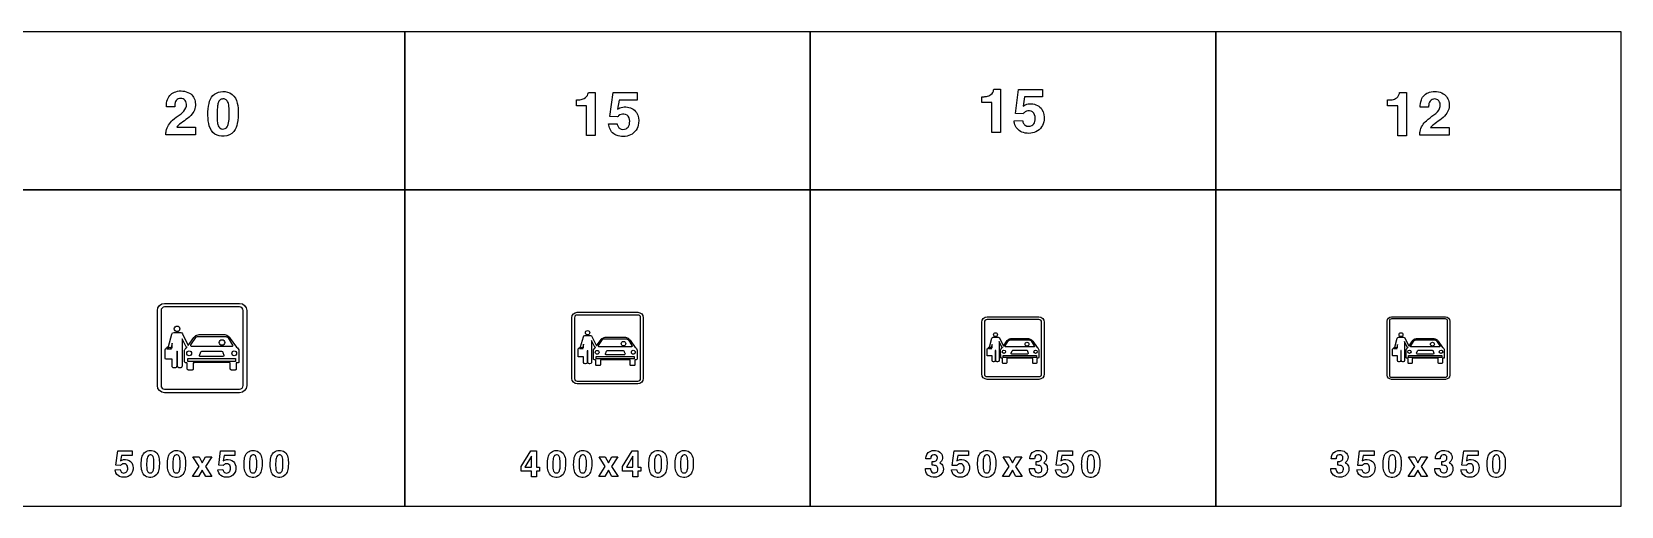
# Model space of a CAD drawing. Extents: x 0 to 18160, y 0 to 2655.
# Drawn here: x 9262 to 18160, y 0 to 2655 of the extents above; entities that cross this region are included whole.
import ezdxf

# ---------------------------------------------------------------- set-up
doc = ezdxf.new("R2010")
doc.units = 0
doc.header["$MEASUREMENT"] = 0

msp = doc.modelspace()

# ---------------------------------------------------------------- linework, layer by layer
for points in [[(9080, 1770), (11350, 1770), (11350, 2655), (9080, 2655)], [(11350, 1770), (13620, 1770), (13620, 2655), (11350, 2655)], [(13620, 1770), (15890, 1770), (15890, 2655), (13620, 2655)], [(15890, 1770), (18160, 1770), (18160, 2655), (15890, 2655)], [(9080, 0), (11350, 0), (11350, 1770), (9080, 1770)], [(11350, 0), (13620, 0), (13620, 1770), (11350, 1770)], [(13620, 0), (15890, 0), (15890, 1770), (13620, 1770)], [(15890, 0), (18160, 0), (18160, 1770), (15890, 1770)], [(10402.3, 826.157), (10402.3, 809.262), (10135.6, 809.262), (10135.6, 826.157)], [(12634.9, 837.925), (12634.9, 824.409), (12421.5, 824.409), (12421.5, 837.925)], [(14886.1, 843.81), (14886.1, 831.983), (14699.4, 831.983), (14699.4, 843.81)], [(17156.1, 843.81), (17156.1, 831.983), (16969.4, 831.983), (16969.4, 843.81)], [(10198.2, 221.797), (10163.1, 276.346), (10197.9, 276.346), (10216.2, 242.294), (10234.9, 276.346), (10269, 276.346), (10233.5, 222.318), (10270, 166.299), (10235.4, 166.299), (10215.6, 202.389), (10195.2, 166.299), (10161, 166.299)], [(12001, 222.096), (12055.2, 309.963), (12087.1, 309.963), (12087.1, 219.228), (12103.3, 219.228), (12103.3, 196.409), (12087.1, 196.409), (12087.1, 165.058), (12058.6, 165.058), (12058.6, 196.409), (12001, 196.409)], [(12058.6, 280.769), (12022.6, 219.228), (12058.6, 219.228)], [(12472.5, 221.797), (12437.4, 276.346), (12472.2, 276.346), (12490.5, 242.294), (12509.2, 276.346), (12543.3, 276.346), (12507.8, 222.318), (12544.3, 166.299), (12509.7, 166.299), (12489.9, 202.389), (12469.5, 166.299), (12435.3, 166.299)], [(12569, 222.114), (12623.3, 309.981), (12655.1, 309.981), (12655.1, 219.246), (12671.3, 219.246), (12671.3, 196.427), (12655.1, 196.427), (12655.1, 165.076), (12626.6, 165.076), (12626.6, 196.427), (12569, 196.427)], [(12626.6, 280.787), (12590.6, 219.246), (12626.6, 219.246)], [(14734.2, 221.783), (14699.1, 276.332), (14733.9, 276.332), (14752.1, 242.28), (14770.8, 276.333), (14805, 276.333), (14769.4, 222.304), (14806, 166.285), (14771.4, 166.285), (14751.6, 202.375), (14731.2, 166.285), (14697, 166.285)], [(17004.2, 221.783), (16969.1, 276.332), (17003.9, 276.332), (17022.1, 242.28), (17040.8, 276.333), (17075, 276.333), (17039.4, 222.304), (17076, 166.285), (17041.4, 166.285), (17021.6, 202.375), (17001.2, 166.285), (16967, 166.285)]]:
    msp.add_lwpolyline(points, close=True)
for points in [[(10012.9, 2078.85, -0.0640343), (10014.2, 2099.78, -0.161687), (10050, 2160.33, -0.0283718), (10091.8, 2192.71, 0.0545111), (10112.7, 2210.64, 0.192461), (10127.7, 2250.18, 0.234238), (10114.1, 2276.56, 0.196223), (10088.8, 2281.34, 0.252425), (10066.8, 2264.16, 0.0856617), (10062.7, 2247.14, 0.0202329), (10062, 2235.45), (10015.3, 2235.45, -0.0983795), (10021.4, 2276.76, -0.245047), (10067.6, 2319.89, -0.207102), (10144.5, 2311.55, -0.233443), (10177, 2259.22, -0.20961), (10158.8, 2195.04, -0.0785124), (10124.9, 2163.57, 0.0107372), (10089.1, 2137.78, 0.0665092), (10073.2, 2121.74), (10177.7, 2121.74), (10177.7, 2078.85)], [(10247.9, 2191.49, -0.0563084), (10253.9, 2254.33, -0.130301), (10276.1, 2298.12, -0.174843), (10317.9, 2319.53, -0.147552), (10371, 2312.9, -0.192146), (10407.8, 2269.73, -0.0833996), (10417.1, 2212.7, -0.0545507), (10412.1, 2141.92, -0.116773), (10393, 2097.85, -0.221099), (10338.1, 2070.16, -0.162564), (10286.7, 2082.68, -0.174743), (10255.4, 2128.1, -0.0640867), (10247.9, 2186.79)], [(12310.9, 2274.45), (12324.1, 2274.45, 0.0261527), (12330.1, 2275.12, 0.0824327), (12354.9, 2282.34, 0.211118), (12374.9, 2306.08, 0.0230957), (12377.6, 2315.99), (12415.7, 2315.99), (12415.7, 2074.01), (12367.1, 2074.01), (12367.1, 2241.03), (12310.9, 2241.03)], [(12491, 2139), (12538, 2140.78, 0.0452719), (12544.4, 2124.55, 0.0567733), (12549.1, 2117.67, 0.070207), (12553.5, 2114.2, 0.264984), (12589.6, 2112.3, 0.20748), (12607, 2135.41, 0.147389), (12605.8, 2173.44, 0.308532), (12576.4, 2194.85, 0.215743), (12546.7, 2184.62, 0.028781), (12541.3, 2178.38), (12498.7, 2180.39), (12516.5, 2315.07), (12650.5, 2315.07), (12650.5, 2273.2), (12550.1, 2273.2), (12541.1, 2221.19, -0.0211252), (12554.1, 2228.73, -0.121371), (12587.4, 2234.58, -0.244671), (12647.2, 2202.63, -0.173069), (12658.8, 2143.5, -0.256779), (12613.6, 2077.51, -0.199585), (12534, 2076.44, -0.245625), (12493.7, 2125.34, -0.0170062)], [(14580.9, 2291.94), (14594, 2291.94, 0.0261527), (14600.1, 2292.61, 0.0824327), (14624.9, 2299.84, 0.211118), (14644.9, 2323.58, 0.0230957), (14647.6, 2333.49), (14685.7, 2333.49), (14685.7, 2091.51), (14637.1, 2091.51), (14637.1, 2258.53), (14580.9, 2258.53)], [(14761, 2156.5), (14808, 2158.28, 0.0452719), (14814.4, 2142.04, 0.0567733), (14819.1, 2135.17, 0.070207), (14823.5, 2131.7, 0.264984), (14859.6, 2129.8, 0.20748), (14877, 2152.9, 0.147389), (14875.8, 2190.94, 0.308532), (14846.4, 2212.34, 0.215743), (14816.7, 2202.11, 0.028781), (14811.3, 2195.87), (14768.7, 2197.89), (14786.5, 2332.56), (14920.5, 2332.56), (14920.5, 2290.7), (14820.1, 2290.7), (14811.1, 2238.69, -0.0211252), (14824, 2246.23, -0.121371), (14857.4, 2252.08, -0.244671), (14917.2, 2220.12, -0.173069), (14928.7, 2161, -0.256779), (14883.6, 2095.01, -0.199585), (14804, 2093.94, -0.245625), (14763.7, 2142.83, -0.0170062)], [(16852.4, 2273.43), (16865.5, 2273.43, 0.0261527), (16871.5, 2274.1, 0.0824327), (16896.4, 2281.32, 0.211118), (16916.4, 2305.06, 0.0230957), (16919, 2314.97), (16957.1, 2314.97), (16957.1, 2072.99), (16908.5, 2072.99), (16908.5, 2240.01), (16852.4, 2240.01)], [(17032.5, 2075.98, -0.0640343), (17033.8, 2096.92, -0.161687), (17069.6, 2157.46, -0.0283718), (17111.4, 2189.85, 0.0545111), (17132.3, 2207.78, 0.192461), (17147.3, 2247.31, 0.234238), (17133.7, 2273.69, 0.196223), (17108.4, 2278.47, 0.252425), (17086.4, 2261.29, 0.0856617), (17082.3, 2244.27, 0.0202329), (17081.6, 2232.58), (17034.9, 2232.58, -0.0983795), (17041, 2273.89, -0.245047), (17087.1, 2317.02, -0.207102), (17164.1, 2308.69, -0.233443), (17196.6, 2256.36, -0.20961), (17178.4, 2192.18, -0.0785124), (17144.5, 2160.7, 0.0107372), (17108.7, 2134.91, 0.0665092), (17092.8, 2118.88), (17197.3, 2118.88), (17197.3, 2075.98)], [(10299.2, 2160.96, 0.0124589), (10299.8, 2154.64, 0.0668192), (10305.4, 2129.25, 0.615362), (10356.3, 2123.64, 0.0726881), (10361.7, 2136.67, 0.0588562), (10366.4, 2173.95, 0.0389037), (10364.8, 2240.94, 0.084671), (10358.2, 2264.28, 0.156013), (10346.8, 2276.44, 0.143208), (10331, 2279.4, 0.172584), (10315.3, 2273.2, 0.132565), (10305.3, 2257.64, 0.0498315), (10300.8, 2235.92, 0.0368731)], [(10005, 635, -0.414213), (9965, 675), (9965, 1095, -0.414213), (10005, 1135), (10425, 1135, -0.414213), (10465, 1095), (10465, 675, -0.414213), (10425, 635)], [(10005, 655), (10425, 655, 0.414213), (10445, 675), (10445, 1095, 0.414213), (10425, 1115), (10005, 1115, 0.414213), (9985, 1095), (9985, 675, 0.414213)], [(12315, 685, -0.414213), (12285, 715), (12285, 1055, -0.414213), (12315, 1085), (12655, 1085, -0.414213), (12685, 1055), (12685, 715, -0.414213), (12655, 685)], [(12315, 700), (12655, 700, 0.414213), (12670, 715), (12670, 1055, 0.414213), (12655, 1070), (12315, 1070, 0.414213), (12300, 1055), (12300, 715, 0.414213)], [(10059.6, 992.379, -1), (10090.6, 992.379, -1)], [(12360.7, 970.903, -1), (12385.5, 970.903, -1)], [(14610, 710, -0.414213), (14580, 740), (14580, 1030, -0.414213), (14610, 1060), (14900, 1060, -0.414213), (14930, 1030), (14930, 740, -0.414213), (14900, 710)], [(14610, 725), (14900, 725, 0.414213), (14915, 740), (14915, 1030, 0.414213), (14900, 1045), (14610, 1045, 0.414213), (14595, 1030), (14595, 740, 0.414213)], [(16874, 710, -0.414213), (16850, 734), (16850, 1036, -0.414213), (16874, 1060), (17176, 1060, -0.414213), (17200, 1036), (17200, 734, -0.414213), (17176, 710)], [(16874, 722), (17176, 722, 0.414213), (17188, 734), (17188, 1036, 0.414213), (17176, 1048), (16874, 1048, 0.414213), (16862, 1036), (16862, 734, 0.414213)], [(10131.2, 890.874), (10130.4, 890.477, -0.413802), (10125.4, 892.187), (10103.3, 937.246), (10103.3, 866.867), (10103.3, 784.845, -0.413897), (10092, 773.604), (10088.8, 773.605, -0.413866), (10077.5, 784.845), (10077.5, 864.989, 0.414533), (10075.6, 866.866), (10074.6, 866.866, 0.414567), (10072.8, 864.989), (10072.8, 784.845, -0.413892), (10061.5, 773.604), (10058.3, 773.605, -0.41387), (10047, 784.845), (10047, 822.572), (10012.2, 822.572, -0.414213), (10008.4, 826.322), (10008.4, 877.113, -0.414213), (10012.3, 880.863, -0.127404), (10022.8, 891.407, -0.0535325), (10026.3, 893.007), (10045.6, 963.505, -0.33755), (10056.4, 971.777), (10095.7, 971.775, -0.28548), (10105.8, 965.495), (10137.9, 900.181), (10169.2, 944.489, -0.0433558), (10171, 946.911, -0.0677925), (10180.9, 954.978, -0.128893), (10204.5, 960.811), (10336.2, 960.811, -0.0466371), (10338.9, 960.624, -0.0249269), (10341.6, 960.117, -0.123692), (10363.4, 950.254, -0.0271849), (10369.6, 943.563), (10370.2, 942.909, -0.0169789), (10372.2, 940.328, -0.0240585), (10373, 939.264), (10407.9, 889.884, -0.217776), (10421.6, 869.643), (10421.6, 811.157), (10421.6, 809.059, -0.377789), (10416.4, 803.137), (10408.7, 803.118, 0.414214), (10405.9, 800.32), (10405.9, 768.094, -0.415), (10399.9, 762.139), (10381.1, 762.159, -0.0246097), (10378.7, 762.134, -0.00871075), (10377.5, 762.354, -0.0716923), (10376, 762.688, -0.213605), (10373.6, 765.789, -0.071262), (10373.1, 769.583), (10373.1, 796.207, 0.0407418), (10373, 799.914, 0.114408), (10372, 802.271, 0.212182), (10369.9, 803.348, 0.0387596), (10367.7, 803.318), (10172.6, 803.123), (10168.4, 803.115, 0.148187), (10166.9, 802.768, 0.211182), (10164.8, 800.287, 0.105177), (10164.7, 799.285), (10164.6, 767.959), (10164.6, 767.403, -0.420324), (10159.3, 762.158), (10139.9, 762.159, -0.0202063), (10137.4, 762.149, -0.00735415), (10136.2, 762.359, -0.0404051), (10134.7, 762.744, -0.279281), (10132.1, 766.7, -0.0747049), (10132, 768.488), (10132, 769.583), (10132, 797.23, 0.0285896), (10132, 800.296, 0.358542), (10127.5, 803.194), (10122.9, 803.189, -0.178493), (10117.7, 805.703, -0.180679), (10116.3, 809.273), (10116.1, 860.414), (10116.1, 863.001), (10117.1, 872.612, -0.143954), (10125.6, 885.334, 0.0876738), (10126.1, 885.861), (10129.5, 889.094, 0.0300369), (10130.1, 889.747)], [(10041, 890.938, -0.0125616), (10041.8, 890.443, -0.0566182), (10047, 885.79), (10047, 912.853)], [(10349.1, 949.531, -0.0341437), (10352.5, 948.374, -0.135886), (10360.1, 942.359), (10360.5, 941.67), (10385.3, 902.058, -0.0271054), (10386.1, 900.47, -0.455939), (10381.8, 893.759, -0.0438466), (10378.8, 893.759), (10199.8, 893.759), (10155.7, 893.874, -0.0812799), (10154.5, 894.106, -0.410317), (10151.6, 901.164, -0.0211947), (10152.5, 902.539), (10179.7, 944.702, -0.0966941), (10182, 947.202, -0.0933434), (10187.4, 949.397, -0.0584496), (10188.3, 949.531, -0.023847), (10193.6, 950.11), (10341.2, 950.074), (10345.8, 949.994, -0.0318749)], [(10311.2, 916.004, -1), (10342.2, 916.004, -1)], [(12418, 889.699), (12417.3, 889.381, -0.413802), (12413.3, 890.749), (12395.6, 926.797), (12395.6, 870.494), (12395.6, 804.876, -0.413897), (12386.6, 795.883), (12384, 795.884, -0.413866), (12375, 804.876), (12375, 868.991, 0.414533), (12373.5, 870.493), (12372.7, 870.493, 0.414567), (12371.2, 868.991), (12371.2, 804.876, -0.413892), (12362.2, 795.883), (12359.6, 795.884, -0.41387), (12350.6, 804.876), (12350.6, 835.057), (12322.7, 835.057, -0.414213), (12319.7, 838.057), (12319.7, 878.69, -0.414213), (12322.8, 881.69, -0.127404), (12331.3, 890.125, -0.0535325), (12334, 891.405), (12349.5, 947.804, -0.33755), (12358.1, 954.421), (12389.6, 954.42, -0.28548), (12397.7, 949.396), (12423.3, 897.145), (12448.4, 932.591, -0.0433558), (12449.8, 934.529, -0.0677925), (12457.7, 940.983, -0.128893), (12476.6, 945.649), (12581.9, 945.649, -0.0466371), (12584.1, 945.499, -0.0249269), (12586.3, 945.093, -0.123692), (12603.8, 937.203, -0.0271849), (12608.7, 931.85), (12609.2, 931.327, -0.0169789), (12610.7, 929.262, -0.0240585), (12611.4, 928.411), (12639.3, 888.907, -0.217776), (12650.3, 872.714), (12650.3, 825.925), (12650.3, 824.247, -0.377789), (12646.1, 819.509), (12640, 819.494, 0.414214), (12637.7, 817.256), (12637.7, 791.475, -0.415), (12632.9, 786.711), (12617.9, 786.727, -0.0246097), (12616, 786.707, -0.00871075), (12615, 786.883, -0.0716923), (12613.8, 787.15, -0.213605), (12611.9, 789.631, -0.071262), (12611.5, 792.666), (12611.5, 813.965, 0.0407418), (12611.4, 816.931, 0.114408), (12610.6, 818.817, 0.212182), (12608.9, 819.678, 0.0387596), (12607.2, 819.654), (12451, 819.498), (12447.7, 819.492, 0.148187), (12446.5, 819.214, 0.211182), (12444.8, 817.229, 0.105177), (12444.8, 816.428), (12444.7, 791.145, -0.420324), (12440.4, 786.726), (12424.9, 786.727, -0.0202063), (12422.9, 786.719, -0.00735415), (12422, 786.887, -0.0404051), (12420.7, 787.195, -0.279281), (12418.7, 790.36, -0.0747049), (12418.6, 791.79), (12418.6, 792.666), (12418.6, 814.784, 0.0285896), (12418.6, 817.237, 0.358542), (12415, 819.555), (12411.3, 819.551, -0.178493), (12407.1, 821.562, -0.180679), (12406, 824.418), (12405.9, 865.331), (12405.9, 867.401), (12406.7, 875.089, -0.143954), (12413.5, 885.267, 0.0876738), (12413.9, 885.689), (12416.6, 888.275, 0.0300369), (12417.1, 888.797)], [(12345.8, 889.75, -0.0125616), (12346.4, 889.355, -0.0566182), (12350.6, 885.632), (12350.6, 907.283)], [(12592.3, 936.625, -0.0341437), (12595, 935.699, -0.135886), (12601.1, 930.887), (12601.4, 930.336), (12621.3, 898.646, -0.0271054), (12621.9, 897.376, -0.455939), (12618.4, 892.007, -0.0438466), (12616.1, 892.007), (12472.8, 892.007), (12437.5, 892.099, -0.0812799), (12436.6, 892.285, -0.410317), (12434.3, 897.931, -0.0211947), (12435, 899.031), (12456.8, 932.761, -0.0966941), (12458.6, 934.761, -0.0933434), (12463, 936.517, -0.0584496), (12463.7, 936.625, -0.023847), (12467.9, 937.088), (12586, 937.059), (12589.6, 936.995, -0.0318749)], [(12562, 909.803, -1), (12586.8, 909.803, -1)], [(14696.4, 889.112), (14695.8, 888.834, -0.413802), (14692.3, 890.031), (14676.8, 921.572), (14676.8, 872.307), (14676.8, 814.891, -0.413897), (14668.9, 807.023), (14666.6, 807.023, -0.413866), (14658.8, 814.892), (14658.8, 870.992, 0.414533), (14657.5, 872.306), (14656.7, 872.306, 0.414567), (14655.4, 870.992), (14655.4, 814.891, -0.413892), (14647.6, 807.023), (14645.3, 807.023, -0.41387), (14637.4, 814.892), (14637.4, 841.3), (14613, 841.3, -0.414213), (14610.4, 843.925), (14610.4, 879.479, -0.414213), (14613.1, 882.104, -0.127404), (14620.5, 889.485, -0.0535325), (14622.9, 890.605), (14636.4, 939.953, -0.33755), (14644, 945.744), (14671.5, 945.742, -0.28548), (14678.6, 941.347), (14701, 895.627), (14722.9, 926.642, -0.0433558), (14724.2, 928.338, -0.0677925), (14731.1, 933.985, -0.128893), (14747.6, 938.068), (14839.8, 938.068, -0.0466371), (14841.7, 937.937, -0.0249269), (14843.6, 937.582, -0.123692), (14858.9, 930.677, -0.0271849), (14863.2, 925.994), (14863.6, 925.537, -0.0169789), (14865, 923.729, -0.0240585), (14865.6, 922.984), (14890, 888.418, -0.217776), (14899.6, 874.25), (14899.6, 833.31), (14899.6, 831.841, -0.377789), (14895.9, 827.696), (14890.6, 827.682, 0.414214), (14888.6, 825.724), (14888.6, 803.166, -0.415), (14884.5, 798.998), (14871.3, 799.011, -0.0246097), (14869.6, 798.993, -0.00871075), (14868.7, 799.148, -0.0716923), (14867.7, 799.381, -0.213605), (14866, 801.552, -0.071262), (14865.7, 804.208), (14865.7, 822.845, 0.0407418), (14865.6, 825.44, 0.114408), (14864.9, 827.09, 0.212182), (14863.4, 827.843, 0.0387596), (14861.9, 827.822), (14725.3, 827.686), (14722.4, 827.681, 0.148187), (14721.3, 827.437, 0.211182), (14719.9, 825.701, 0.105177), (14719.8, 825), (14719.7, 802.877, -0.420324), (14716, 799.01), (14702.4, 799.011, -0.0202063), (14700.7, 799.004, -0.00735415), (14699.9, 799.151, -0.0404051), (14698.8, 799.42, -0.279281), (14697, 802.19, -0.0747049), (14696.9, 803.441), (14696.9, 804.208), (14696.9, 823.561, 0.0285896), (14696.9, 825.707, 0.358542), (14693.8, 827.736), (14690.5, 827.732, -0.178493), (14686.9, 829.492, -0.180679), (14685.9, 831.991), (14685.8, 867.789), (14685.8, 869.601), (14686.5, 876.328, -0.143954), (14692.6, 885.418), (14695.2, 887.865, 0.0300369), (14695.6, 888.323)], [(14633.2, 889.157, -0.0125616), (14633.7, 888.81, -0.0566182), (14637.4, 885.553), (14637.4, 904.497)], [(14646.2, 960.165, -1), (14668, 960.165, -1)], [(14848.8, 930.172, -0.0341437), (14851.2, 929.361, -0.135886), (14856.5, 925.151), (14856.8, 924.669), (14874.2, 896.94, -0.0271054), (14874.8, 895.829, -0.455939), (14871.7, 891.132, -0.0438466), (14869.7, 891.132), (14744.3, 891.132), (14713.5, 891.211, -0.0812799), (14712.6, 891.374, -0.410317), (14710.6, 896.314, -0.0211947), (14711.3, 897.278), (14730.3, 926.791, -0.0966941), (14731.9, 928.541, -0.0933434), (14735.7, 930.078, -0.0584496), (14736.3, 930.172, -0.023847), (14740, 930.577), (14843.4, 930.551), (14846.6, 930.496, -0.0318749)], [(14822.3, 906.703, -1), (14844, 906.703, -1)], [(16966.4, 889.112), (16965.8, 888.834, -0.413802), (16962.3, 890.031), (16946.8, 921.572), (16946.8, 872.307), (16946.8, 814.891, -0.413897), (16938.9, 807.023), (16936.6, 807.023, -0.413866), (16928.8, 814.892), (16928.8, 870.992, 0.414533), (16927.4, 872.306), (16926.7, 872.306, 0.414567), (16925.4, 870.992), (16925.4, 814.891, -0.413892), (16917.6, 807.023), (16915.3, 807.023, -0.41387), (16907.4, 814.892), (16907.4, 841.3), (16883, 841.3, -0.414213), (16880.4, 843.925), (16880.4, 879.479, -0.414213), (16883.1, 882.104, -0.127404), (16890.5, 889.485, -0.0535325), (16892.9, 890.605), (16906.4, 939.953, -0.33755), (16914, 945.744), (16941.5, 945.742, -0.28548), (16948.6, 941.347), (16971, 895.627), (16992.9, 926.642, -0.0433558), (16994.2, 928.338, -0.0677925), (17001.1, 933.985, -0.128893), (17017.6, 938.068), (17109.8, 938.068, -0.0466371), (17111.7, 937.937, -0.0249269), (17113.6, 937.582, -0.123692), (17128.9, 930.677, -0.0271849), (17133.2, 925.994), (17133.6, 925.537, -0.0169789), (17135, 923.729, -0.0240585), (17135.6, 922.984), (17160, 888.418, -0.217776), (17169.6, 874.25), (17169.6, 833.31), (17169.6, 831.841, -0.377789), (17165.9, 827.696), (17160.6, 827.682, 0.414214), (17158.6, 825.724), (17158.6, 803.166, -0.415), (17154.4, 798.998), (17141.3, 799.011, -0.0246097), (17139.6, 798.993, -0.00871075), (17138.7, 799.148, -0.0716923), (17137.7, 799.381, -0.213605), (17136, 801.552, -0.071262), (17135.7, 804.208), (17135.7, 822.845, 0.0407418), (17135.6, 825.44, 0.114408), (17134.9, 827.09, 0.212182), (17133.4, 827.843, 0.0387596), (17131.9, 827.822), (16995.3, 827.686), (16992.4, 827.681, 0.148187), (16991.3, 827.437, 0.211182), (16989.9, 825.701, 0.105177), (16989.8, 825), (16989.7, 802.877, -0.420324), (16986, 799.01), (16972.4, 799.011, -0.0202063), (16970.7, 799.004, -0.00735415), (16969.9, 799.151, -0.0404051), (16968.8, 799.42, -0.279281), (16967, 802.19, -0.0747049), (16966.9, 803.441), (16966.9, 804.208), (16966.9, 823.561, 0.0285896), (16966.9, 825.707, 0.358542), (16963.8, 827.736), (16960.5, 827.732, -0.178493), (16956.9, 829.492, -0.180679), (16955.9, 831.991), (16955.8, 867.789), (16955.8, 869.601), (16956.5, 876.328, -0.143954), (16962.6, 885.418), (16965.2, 887.865, 0.0300369), (16965.6, 888.323)], [(16903.2, 889.157, -0.0125616), (16903.7, 888.81, -0.0566182), (16907.4, 885.553), (16907.4, 904.497)], [(16916.2, 960.165, -1), (16938, 960.165, -1)], [(17118.8, 930.172, -0.0341437), (17121.2, 929.361, -0.135886), (17126.5, 925.151), (17126.8, 924.669), (17144.2, 896.94, -0.0271054), (17144.8, 895.829, -0.455939), (17141.7, 891.132, -0.0438466), (17139.7, 891.132), (17014.3, 891.132), (16983.5, 891.211, -0.0812799), (16982.6, 891.374, -0.410317), (16980.6, 896.314, -0.0211947), (16981.3, 897.278), (17000.3, 926.791, -0.0966941), (17001.9, 928.541, -0.0933434), (17005.7, 930.078, -0.0584496), (17006.3, 930.172, -0.023847), (17010, 930.577), (17113.4, 930.551), (17116.6, 930.496, -0.0318749)], [(17092.3, 906.703, -1), (17114, 906.703, -1)], [(10036.9, 886.457, -0.0663155), (10035.9, 886.589), (10033, 887.407, 0.180004), (10022.8, 884.734, 0.0559607), (10018.3, 880.863), (10044.7, 880.863, 0.0712035), (10039.1, 885.436, 0.039099)], [(10129.2, 855.654, -1), (10156.2, 855.654, -1)], [(10204.5, 837.114, -0.356986), (10200.1, 843.765), (10207.6, 863.685, -0.343869), (10213.1, 867.109, -0.0296254), (10214.2, 867.117), (10322.2, 867.117, -0.0323852), (10324.4, 867.12, -0.346747), (10331.2, 862.05), (10332, 859.802), (10337.3, 845.377, -0.311194), (10334.5, 837.554, -0.021484), (10332.5, 837.114)], [(10381.7, 855.654, -1), (10408.6, 855.654, -1)], [(12342.5, 886.165, -0.0663155), (12341.8, 886.271), (12339.4, 886.925, 0.180004), (12331.2, 884.787, 0.0559607), (12327.7, 881.69), (12348.7, 881.69, 0.0712035), (12344.2, 885.348, 0.039099)], [(12416.4, 861.523, -1), (12437.9, 861.523, -1)], [(12476.6, 846.691, -0.356986), (12473.1, 852.012), (12479.1, 867.948, -0.343869), (12483.5, 870.687, -0.0296254), (12484.3, 870.693), (12570.8, 870.693, -0.0323852), (12572.5, 870.696, -0.346747), (12578, 866.64), (12578.6, 864.841), (12582.8, 853.301, -0.311194), (12580.6, 847.043, -0.021484), (12579, 846.691)], [(12618.3, 861.523, -1), (12639.9, 861.523, -1)], [(14630.4, 886.02, -0.0663155), (14629.7, 886.112), (14627.6, 886.685, 0.180004), (14620.5, 884.814, 0.0559607), (14617.3, 882.104), (14635.8, 882.104, 0.0712035), (14631.8, 885.305, 0.039099)], [(14695, 864.457, -1), (14713.8, 864.457, -1)], [(14747.6, 851.48, -0.356986), (14744.6, 856.136), (14749.8, 870.08, -0.343869), (14753.7, 872.477, -0.0296254), (14754.4, 872.482), (14830, 872.482, -0.0323852), (14831.6, 872.484, -0.346747), (14836.4, 868.935), (14836.9, 867.361), (14840.6, 857.264, -0.311194), (14838.7, 851.787, -0.021484), (14837.2, 851.48)], [(14871.7, 864.457, -1), (14890.5, 864.457, -1)], [(16900.4, 886.02, -0.0663155), (16899.7, 886.112), (16897.6, 886.685, 0.180004), (16890.5, 884.814, 0.0559607), (16887.3, 882.104), (16905.8, 882.104, 0.0712035), (16901.8, 885.305, 0.039099)], [(16965, 864.457, -1), (16983.8, 864.457, -1)], [(17017.6, 851.48, -0.356986), (17014.6, 856.136), (17019.8, 870.08, -0.343869), (17023.7, 872.477, -0.0296254), (17024.4, 872.482), (17100, 872.482, -0.0323852), (17101.6, 872.484, -0.346747), (17106.4, 868.935), (17106.9, 867.361), (17110.6, 857.264, -0.311194), (17108.7, 851.787, -0.021484), (17107.2, 851.48)], [(17141.7, 864.457, -1), (17160.5, 864.457, -1)], [(9727.75, 203.882), (9755.92, 204.948, 0.0452719), (9759.76, 195.209, 0.0567733), (9762.6, 191.086, 0.070207), (9765.26, 189, 0.264984), (9786.87, 187.863, 0.20748), (9797.32, 201.726, 0.147389), (9796.63, 224.545, 0.308532), (9779, 237.389, 0.215743), (9761.13, 231.252, 0.028781), (9757.91, 227.507), (9732.34, 228.716), (9743.03, 309.522), (9823.46, 309.522), (9823.46, 284.403), (9763.2, 284.403), (9757.82, 253.195, -0.0211252), (9765.57, 257.721, -0.121371), (9785.57, 261.228, -0.244671), (9821.44, 242.057, -0.173069), (9828.39, 206.583, -0.256779), (9801.28, 166.986, -0.199585), (9753.55, 166.346, -0.245625), (9729.38, 195.683, -0.0170062)], [(9874.18, 234.284, -0.0563084), (9877.8, 271.986, -0.130301), (9891.12, 298.265, -0.174843), (9916.22, 311.109, -0.147552), (9948.09, 307.128, -0.192146), (9970.17, 281.228, -0.0833996), (9975.72, 247.01, -0.0545507), (9972.71, 204.545, -0.116773), (9961.26, 178.1, -0.221099), (9928.35, 161.488, -0.162564), (9897.47, 169, -0.174743), (9878.71, 196.251, -0.0640867), (9874.23, 231.464)], [(9905.01, 215.967, 0.0124589), (9905.32, 212.175, 0.0668192), (9908.68, 196.938, 0.615362), (9939.23, 193.574, 0.0726881), (9942.5, 201.393, 0.0588562), (9945.32, 223.763, 0.0389037), (9944.34, 263.953, 0.084671), (9940.39, 277.957, 0.156013), (9933.52, 285.256, 0.143208), (9924.08, 287.033, 0.172584), (9914.63, 283.313, 0.132565), (9908.66, 273.976, 0.0498315), (9905.93, 260.943, 0.0368731)], [(10020.9, 234.284, -0.0563084), (10024.6, 271.986, -0.130301), (10037.9, 298.265, -0.174843), (10063, 311.109, -0.147552), (10094.8, 307.128, -0.192146), (10116.9, 281.227, -0.0833996), (10122.5, 247.009, -0.0545507), (10119.5, 204.545, -0.116773), (10108, 178.1, -0.221099), (10075.1, 161.488, -0.162564), (10044.2, 169, -0.174743), (10025.5, 196.251, -0.0640867), (10021, 231.465)], [(10051.8, 215.967, 0.0124589), (10052.1, 212.175, 0.0668192), (10055.4, 196.938, 0.615362), (10086, 193.574, 0.0726881), (10089.2, 201.393, 0.0588562), (10092.1, 223.763, 0.0389037), (10091.1, 263.953, 0.084671), (10087.1, 277.957, 0.156013), (10080.3, 285.256, 0.143208), (10070.8, 287.033, 0.172584), (10061.4, 283.313, 0.132565), (10055.4, 273.976, 0.0498315), (10052.7, 260.943, 0.0368731)], [(10303.3, 203.891), (10331.5, 204.957, 0.0452719), (10335.3, 195.218, 0.0567733), (10338.2, 191.095, 0.070207), (10340.8, 189.009, 0.264984), (10362.4, 187.872, 0.20748), (10372.9, 201.735, 0.147389), (10372.2, 224.554, 0.308532), (10354.6, 237.398, 0.215743), (10336.7, 231.261, 0.028781), (10333.5, 227.517), (10307.9, 228.725), (10318.6, 309.531), (10399, 309.531), (10399, 284.412), (10338.8, 284.412), (10333.4, 253.204, -0.0211252), (10341.1, 257.73, -0.121371), (10361.1, 261.237, -0.244671), (10397, 242.066, -0.173069), (10404, 206.592, -0.256779), (10376.8, 166.995, -0.199585), (10329.1, 166.355, -0.245625), (10305, 195.692, -0.0170062)], [(10449.7, 234.285, -0.0563084), (10453.4, 271.986, -0.130301), (10466.7, 298.266, -0.174843), (10491.8, 311.109, -0.147552), (10523.7, 307.128, -0.192146), (10545.7, 281.228, -0.0833996), (10551.3, 247.01, -0.0545507), (10548.3, 204.545, -0.116773), (10536.8, 178.1, -0.221099), (10503.9, 161.488, -0.162564), (10473, 169, -0.174743), (10454.3, 196.251, -0.0640867), (10449.8, 231.465)], [(10480.6, 215.967, 0.0124589), (10480.9, 212.176, 0.0668192), (10484.3, 196.939, 0.615362), (10514.8, 193.574, 0.0726881), (10518.1, 201.394, 0.0588562), (10520.9, 223.763, 0.0389037), (10519.9, 263.953, 0.084671), (10516, 277.958, 0.156013), (10509.1, 285.256, 0.143208), (10499.7, 287.033, 0.172584), (10490.2, 283.313, 0.132565), (10484.2, 273.977, 0.0498315), (10481.5, 260.943, 0.0368731)], [(10596.5, 234.275, -0.0563084), (10600.1, 271.977, -0.130301), (10613.4, 298.256, -0.174843), (10638.5, 311.1, -0.147552), (10670.4, 307.119, -0.192146), (10692.5, 281.219, -0.0833996), (10698, 247.001, -0.0545507), (10695, 204.536, -0.116773), (10683.6, 178.091, -0.221099), (10650.7, 161.479, -0.162564), (10619.8, 168.991, -0.174743), (10601, 196.242, -0.0640867), (10596.5, 231.455)], [(10627.3, 215.958, 0.0124589), (10627.6, 212.166, 0.0668192), (10631, 196.929, 0.615362), (10661.5, 193.565, 0.0726881), (10664.8, 201.384, 0.0588562), (10667.6, 223.754, 0.0389037), (10666.7, 263.944, 0.084671), (10662.7, 277.948, 0.156013), (10655.8, 285.247, 0.143208), (10646.4, 287.024, 0.172584), (10636.9, 283.304, 0.132565), (10631, 273.967, 0.0498315), (10628.2, 260.934, 0.0368731)], [(12148.5, 234.285, -0.0563084), (12152.1, 271.986, -0.130301), (12165.4, 298.266, -0.174843), (12190.5, 311.109, -0.147552), (12222.4, 307.128, -0.192146), (12244.5, 281.228, -0.0833996), (12250, 247.01, -0.0545507), (12247, 204.545, -0.116773), (12235.6, 178.1, -0.221099), (12202.7, 161.489, -0.162564), (12171.8, 169, -0.174743), (12153, 196.252, -0.0640867), (12148.5, 231.465)], [(12179.3, 215.967, 0.0124589), (12179.6, 212.176, 0.0668192), (12183, 196.939, 0.615362), (12213.5, 193.574, 0.0726881), (12216.8, 201.394, 0.0588562), (12219.6, 223.763, 0.0389037), (12218.6, 263.953, 0.084671), (12214.7, 277.958, 0.156013), (12207.8, 285.256, 0.143208), (12198.4, 287.034, 0.172584), (12188.9, 283.313, 0.132565), (12183, 273.977, 0.0498315), (12180.2, 260.943, 0.0368731)], [(12295.2, 234.285, -0.0563084), (12298.9, 271.986, -0.130301), (12312.2, 298.266, -0.174843), (12337.3, 311.109, -0.147552), (12369.1, 307.128, -0.192146), (12391.2, 281.228, -0.0833996), (12396.8, 247.01, -0.0545507), (12393.8, 204.545, -0.116773), (12382.3, 178.1, -0.221099), (12349.4, 161.489, -0.162564), (12318.5, 169.001, -0.174743), (12299.8, 196.252, -0.0640867), (12295.3, 231.465)], [(12326.1, 215.967, 0.0124589), (12326.4, 212.176, 0.0668192), (12329.7, 196.939, 0.615362), (12360.3, 193.574, 0.0726881), (12363.5, 201.394, 0.0588562), (12366.4, 223.763, 0.0389037), (12365.4, 263.953, 0.084671), (12361.4, 277.958, 0.156013), (12354.6, 285.256, 0.143208), (12345.1, 287.034, 0.172584), (12335.7, 283.313, 0.132565), (12329.7, 273.977, 0.0498315), (12327, 260.943, 0.0368731)], [(12716.5, 234.285, -0.0563084), (12720.1, 271.986, -0.130301), (12733.4, 298.265, -0.174843), (12758.5, 311.109, -0.147552), (12790.4, 307.128, -0.192146), (12812.5, 281.228, -0.0833996), (12818, 247.01, -0.0545507), (12815, 204.545, -0.116773), (12803.6, 178.1, -0.221099), (12770.7, 161.488, -0.162564), (12739.8, 169, -0.174743), (12721, 196.251, -0.0640867), (12716.5, 231.465)], [(12747.3, 215.967, 0.0124589), (12747.6, 212.176, 0.0668192), (12751, 196.939, 0.615362), (12781.5, 193.574, 0.0726881), (12784.8, 201.394, 0.0588562), (12787.6, 223.763, 0.0389037), (12786.7, 263.953, 0.084671), (12782.7, 277.957, 0.156013), (12775.8, 285.256, 0.143208), (12766.4, 287.033, 0.172584), (12757, 283.313, 0.132565), (12751, 273.976, 0.0498315), (12748.3, 260.943, 0.0368731)], [(12863.2, 234.275, -0.0563084), (12866.9, 271.977, -0.130301), (12880.2, 298.256, -0.174843), (12905.3, 311.1, -0.147552), (12937.2, 307.119, -0.192146), (12959.2, 281.218, -0.0833996), (12964.8, 247, -0.0545507), (12961.8, 204.536, -0.116773), (12950.3, 178.091, -0.221099), (12917.4, 161.479, -0.162564), (12886.5, 168.991, -0.174743), (12867.8, 196.242, -0.0640867), (12863.3, 231.455)], [(12894.1, 215.958, 0.0124589), (12894.4, 212.166, 0.0668192), (12897.8, 196.929, 0.615362), (12928.3, 193.565, 0.0726881), (12931.6, 201.384, 0.0588562), (12934.4, 223.754, 0.0389037), (12933.4, 263.944, 0.084671), (12929.5, 277.948, 0.156013), (12922.6, 285.247, 0.143208), (12913.2, 287.024, 0.172584), (12903.7, 283.304, 0.132565), (12897.7, 273.967, 0.0498315), (12895, 260.934, 0.0368731)], [(14264.9, 210.618), (14292.7, 210.618, 0.0411845), (14294, 201.495, 0.335066), (14312.3, 186.329, 0.276505), (14331.4, 195.049, 0.158203), (14334.8, 207.49, 0.0878221), (14333, 217.04, 0.217575), (14321.9, 227.158, 0.0882727), (14309.1, 229.03), (14302.7, 229.03), (14302.7, 250.192, 0.0282129), (14314.4, 250.547, 0.50028), (14330.6, 277.846, 0.235001), (14319.5, 286.874, 0.165496), (14304.1, 285.5, 0.220849), (14295.5, 275.571, 0.055705), (14293.8, 264.647), (14266.9, 264.647, -0.0488003), (14268, 278.201, -0.30773), (14302.6, 310.902, -0.146685), (14338.2, 307.348, -0.469869), (14354.2, 251.684, -0.0891152), (14346.9, 244.623), (14344.4, 242.822, -0.0245333), (14351.1, 238.983, -0.202429), (14364.5, 216.969, -0.422325), (14326.8, 163.296, -0.154301), (14288.4, 167.609, -0.287878), (14265, 204.03, -0.0143877)], [(14410.5, 203.85), (14438.6, 204.916, 0.0452719), (14442.5, 195.177, 0.0567733), (14445.3, 191.054, 0.070207), (14448, 188.968, 0.264984), (14469.6, 187.831, 0.20748), (14480, 201.694, 0.147389), (14479.4, 224.513, 0.308532), (14461.7, 237.357, 0.215743), (14443.9, 231.219, 0.028781), (14440.6, 227.475), (14415.1, 228.684), (14425.7, 309.49), (14506.2, 309.49), (14506.2, 284.371), (14445.9, 284.371), (14440.5, 253.163, -0.0211252), (14448.3, 257.689, -0.121371), (14468.3, 261.196, -0.244671), (14504.2, 242.025, -0.173069), (14511.1, 206.551, -0.256779), (14484, 166.954, -0.199585), (14436.3, 166.314, -0.245625), (14412.1, 195.651, -0.0170062)], [(14556.9, 234.262, -0.0563084), (14560.5, 271.963, -0.130301), (14573.8, 298.243, -0.174843), (14598.9, 311.086, -0.147552), (14630.8, 307.105, -0.192146), (14652.9, 281.205, -0.0833996), (14658.4, 246.987, -0.0545507), (14655.4, 204.522, -0.116773), (14644, 178.077, -0.221099), (14611.1, 161.466, -0.162564), (14580.2, 168.977, -0.174743), (14561.4, 196.229, -0.0640867), (14556.9, 231.442)], [(14587.7, 215.944, 0.0124589), (14588, 212.153, 0.0668192), (14591.4, 196.916, 0.615362), (14621.9, 193.551, 0.0726881), (14625.2, 201.371, 0.0588562), (14628, 223.741, 0.0389037), (14627.1, 263.93, 0.084671), (14623.1, 277.935, 0.156013), (14616.2, 285.233, 0.143208), (14606.8, 287.011, 0.172584), (14597.3, 283.29, 0.132565), (14591.4, 273.954, 0.0498315), (14588.7, 260.921, 0.0368731)], [(14847.3, 210.654), (14875.2, 210.654, 0.0411845), (14876.4, 201.531, 0.335066), (14894.7, 186.365, 0.276505), (14913.9, 195.086, 0.158203), (14917.2, 207.527, 0.0878221), (14915.4, 217.076, 0.217575), (14904.3, 227.195, 0.0882727), (14891.6, 229.067), (14885.1, 229.067), (14885.1, 250.228, 0.0282129), (14896.8, 250.583, 0.50028), (14913, 277.882, 0.235001), (14901.9, 286.91, 0.165496), (14886.5, 285.536, 0.220849), (14878, 275.607, 0.055705), (14876.2, 264.683), (14849.4, 264.683, -0.0488003), (14850.4, 278.237, -0.30773), (14885, 310.939, -0.146685), (14920.7, 307.384, -0.469869), (14936.6, 251.721, -0.0891152), (14929.4, 244.659), (14926.8, 242.858, -0.0245333), (14933.5, 239.019, -0.202429), (14946.9, 217.005, -0.422325), (14909.3, 163.332, -0.154301), (14870.8, 167.645, -0.287878), (14847.4, 204.067, -0.0143877)], [(14992.9, 203.886), (15021.1, 204.953, 0.0452719), (15024.9, 195.213, 0.0567733), (15027.8, 191.09, 0.070207), (15030.4, 189.005, 0.264984), (15052, 187.867, 0.20748), (15062.5, 201.73, 0.147389), (15061.8, 224.55, 0.308532), (15044.2, 237.393, 0.215743), (15026.3, 231.256, 0.028781), (15023.1, 227.512), (14997.5, 228.72), (15008.2, 309.526), (15088.6, 309.526), (15088.6, 284.408), (15028.3, 284.408), (15023, 253.199, -0.0211252), (15030.7, 257.725, -0.121371), (15050.7, 261.232, -0.244671), (15086.6, 242.062, -0.173069), (15093.5, 206.588, -0.256779), (15066.4, 166.991, -0.199585), (15018.7, 166.351, -0.245625), (14994.5, 195.687, -0.0170062)], [(15139.3, 234.299, -0.0563084), (15143, 272, -0.130301), (15156.3, 298.28, -0.174843), (15181.4, 311.123, -0.147552), (15213.2, 307.142, -0.192146), (15235.3, 281.242, -0.0833996), (15240.9, 247.024, -0.0545507), (15237.9, 204.559, -0.116773), (15226.4, 178.114, -0.221099), (15193.5, 161.502, -0.162564), (15162.6, 169.014, -0.174743), (15143.9, 196.265, -0.0640867), (15139.4, 231.479)], [(15170.2, 215.981, 0.0124589), (15170.5, 212.19, 0.0668192), (15173.8, 196.953, 0.615362), (15204.4, 193.588, 0.0726881), (15207.6, 201.408, 0.0588562), (15210.5, 223.777, 0.0389037), (15209.5, 263.967, 0.084671), (15205.5, 277.972, 0.156013), (15198.7, 285.27, 0.143208), (15189.2, 287.047, 0.172584), (15179.8, 283.327, 0.132565), (15173.8, 273.99, 0.0498315), (15171.1, 260.957, 0.0368731)], [(16534.9, 210.618), (16562.7, 210.618, 0.0411845), (16564, 201.495, 0.335066), (16582.3, 186.329, 0.276505), (16601.4, 195.049, 0.158203), (16604.8, 207.49, 0.0878221), (16603, 217.04, 0.217575), (16591.9, 227.158, 0.0882727), (16579.1, 229.03), (16572.7, 229.03), (16572.7, 250.192, 0.0282129), (16584.4, 250.547, 0.50028), (16600.6, 277.846, 0.235001), (16589.5, 286.874, 0.165496), (16574.1, 285.5, 0.220849), (16565.5, 275.571, 0.055705), (16563.8, 264.647), (16536.9, 264.647, -0.0488003), (16538, 278.201, -0.30773), (16572.6, 310.902, -0.146685), (16608.2, 307.348, -0.469869), (16624.2, 251.684, -0.0891152), (16616.9, 244.623), (16614.4, 242.822, -0.0245333), (16621.1, 238.983, -0.202429), (16634.5, 216.969, -0.422325), (16596.8, 163.296, -0.154301), (16558.4, 167.609, -0.287878), (16535, 204.03, -0.0143877)], [(16680.5, 203.85), (16708.6, 204.916, 0.0452719), (16712.5, 195.177, 0.0567733), (16715.3, 191.054, 0.070207), (16718, 188.968, 0.264984), (16739.6, 187.831, 0.20748), (16750, 201.694, 0.147389), (16749.4, 224.513, 0.308532), (16731.7, 237.357, 0.215743), (16713.9, 231.219, 0.028781), (16710.6, 227.475), (16685.1, 228.684), (16695.7, 309.49), (16776.2, 309.49), (16776.2, 284.371), (16715.9, 284.371), (16710.5, 253.163, -0.0211252), (16718.3, 257.689, -0.121371), (16738.3, 261.196, -0.244671), (16774.2, 242.025, -0.173069), (16781.1, 206.551, -0.256779), (16754, 166.954, -0.199585), (16706.3, 166.314, -0.245625), (16682.1, 195.651, -0.0170062)], [(16826.9, 234.262, -0.0563084), (16830.5, 271.963, -0.130301), (16843.8, 298.243, -0.174843), (16868.9, 311.086, -0.147552), (16900.8, 307.105, -0.192146), (16922.9, 281.205, -0.0833996), (16928.4, 246.987, -0.0545507), (16925.4, 204.522, -0.116773), (16914, 178.077, -0.221099), (16881.1, 161.466, -0.162564), (16850.2, 168.977, -0.174743), (16831.4, 196.229, -0.0640867), (16826.9, 231.442)], [(16857.7, 215.944, 0.0124589), (16858, 212.153, 0.0668192), (16861.4, 196.916, 0.615362), (16891.9, 193.551, 0.0726881), (16895.2, 201.371, 0.0588562), (16898, 223.741, 0.0389037), (16897.1, 263.93, 0.084671), (16893.1, 277.935, 0.156013), (16886.2, 285.233, 0.143208), (16876.8, 287.011, 0.172584), (16867.3, 283.29, 0.132565), (16861.4, 273.954, 0.0498315), (16858.7, 260.921, 0.0368731)], [(17117.3, 210.654), (17145.2, 210.654, 0.0411845), (17146.4, 201.531, 0.335066), (17164.7, 186.365, 0.276505), (17183.9, 195.086, 0.158203), (17187.2, 207.527, 0.0878221), (17185.4, 217.076, 0.217575), (17174.3, 227.195, 0.0882727), (17161.6, 229.067), (17155.1, 229.067), (17155.1, 250.228, 0.0282129), (17166.8, 250.583, 0.50028), (17183, 277.882, 0.235001), (17171.9, 286.91, 0.165496), (17156.5, 285.536, 0.220849), (17148, 275.607, 0.055705), (17146.3, 264.683), (17119.4, 264.683, -0.0488003), (17120.4, 278.237, -0.30773), (17155, 310.939, -0.146685), (17190.7, 307.384, -0.469869), (17206.6, 251.721, -0.0891152), (17199.4, 244.659), (17196.8, 242.858, -0.0245333), (17203.5, 239.019, -0.202429), (17216.9, 217.005, -0.422325), (17179.3, 163.332, -0.154301), (17140.8, 167.645, -0.287878), (17117.4, 204.067, -0.0143877)], [(17262.9, 203.886), (17291.1, 204.953, 0.0452719), (17294.9, 195.213, 0.0567733), (17297.8, 191.09, 0.070207), (17300.4, 189.005, 0.264984), (17322, 187.867, 0.20748), (17332.5, 201.73, 0.147389), (17331.8, 224.55, 0.308532), (17314.2, 237.393, 0.215743), (17296.3, 231.256, 0.028781), (17293.1, 227.512), (17267.5, 228.72), (17278.2, 309.526), (17358.6, 309.526), (17358.6, 284.408), (17298.3, 284.408), (17293, 253.199, -0.0211252), (17300.7, 257.725, -0.121371), (17320.7, 261.232, -0.244671), (17356.6, 242.062, -0.173069), (17363.5, 206.588, -0.256779), (17336.4, 166.991, -0.199585), (17288.7, 166.351, -0.245625), (17264.5, 195.687, -0.0170062)], [(17409.3, 234.299, -0.0563084), (17413, 272, -0.130301), (17426.3, 298.28, -0.174843), (17451.4, 311.123, -0.147552), (17483.2, 307.142, -0.192146), (17505.3, 281.242, -0.0833996), (17510.9, 247.024, -0.0545507), (17507.9, 204.559, -0.116773), (17496.4, 178.114, -0.221099), (17463.5, 161.502, -0.162564), (17432.6, 169.014, -0.174743), (17413.9, 196.265, -0.0640867), (17409.4, 231.479)], [(17440.2, 215.981, 0.0124589), (17440.5, 212.19, 0.0668192), (17443.8, 196.953, 0.615362), (17474.4, 193.588, 0.0726881), (17477.6, 201.408, 0.0588562), (17480.5, 223.777, 0.0389037), (17479.5, 263.967, 0.084671), (17475.5, 277.972, 0.156013), (17468.7, 285.27, 0.143208), (17459.2, 287.047, 0.172584), (17449.8, 283.327, 0.132565), (17443.8, 273.99, 0.0498315), (17441.1, 260.957, 0.0368731)]]:
    msp.add_lwpolyline(points, format="xyb", close=True)

doc.saveas('drawing.dxf')
